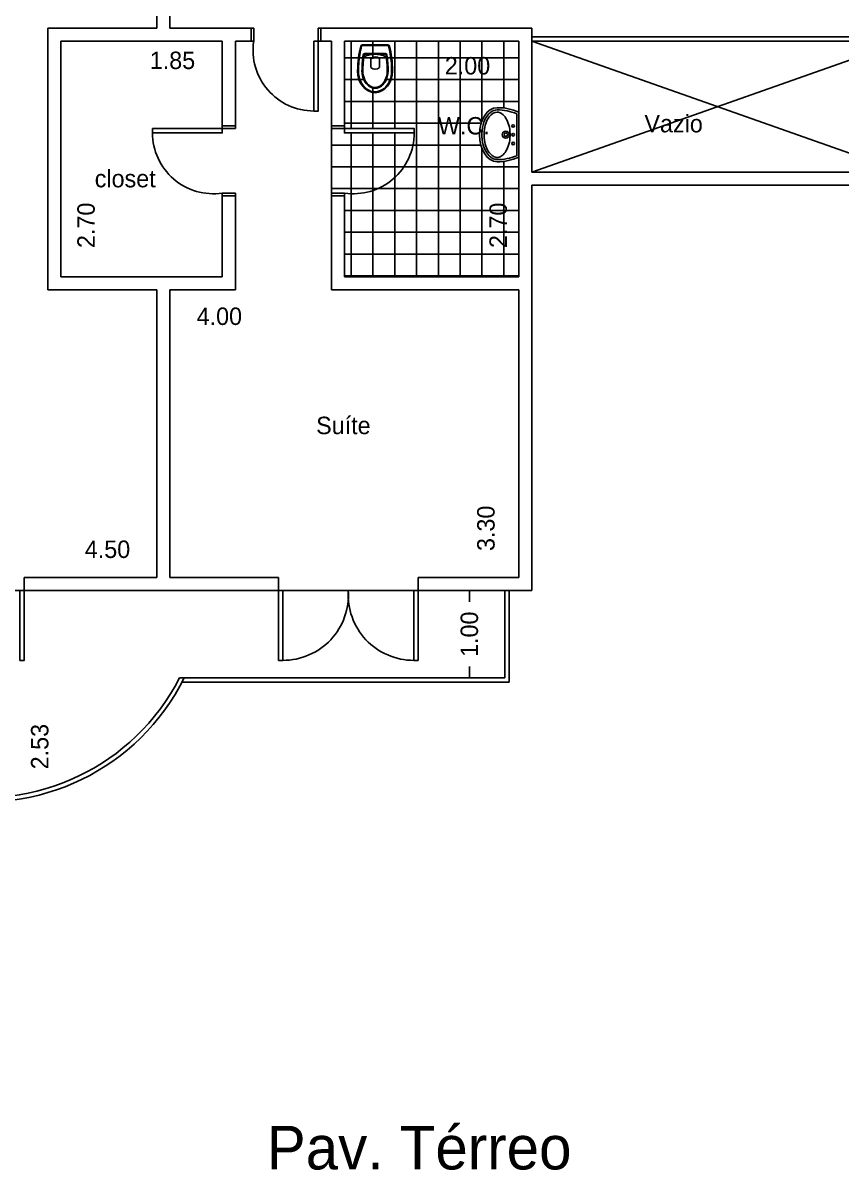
# Model space of a CAD drawing. Extents: x 2 to 41.9, y 0.3 to 42.9.
# Drawn here: x 13.8 to 23.18, y 23.03 to 36.19 of the extents above; entities that cross this region are included whole.
import ezdxf

# ---------------------------------------------------------------- set-up
doc = ezdxf.new("R2010")
doc.units = 0
doc.header["$MEASUREMENT"] = 0
doc.layers.get('0').update_dxf_attribs({"linetype": 'CONTINUOUS'})
doc.layers.get('DEFPOINTS').update_dxf_attribs({"linetype": 'CONTINUOUS'})
for name, color, linetype in [('BLOCO', 5, 'CONTINUOUS'), ('BLOCOS', 5, 'CONTINUOUS'), ('CINZA', 8, 'CONTINUOUS'), ('HACHURA', 1, 'CONTINUOUS'), ('JARDIM', 3, 'CONTINUOUS'), ('PAREDE', 7, 'CONTINUOUS')]:
    doc.layers.add(name, color=color, linetype=linetype)
doc.styles.add('PADRÃO', font='', dxfattribs={"height": 0.2})
doc.styles.get('PADRÃO').set_extended_font_data('AvantGarde Bk BT')
doc.dimstyles.new('PADRÃOS', dxfattribs={"dimtxt": 0.15, "dimasz": 0.1, "dimexe": 1.25, "dimexo": 0.625, "dimgap": 0.1, "dimtad": 0, "dimjust": 1, "dimzin": 1, "dimdsep": 46, "dimtxsty": 'PADRÃO', "dimcen": 2.5, "dimse1": 1, "dimse2": 1, "dimsd1": 1, "dimsd2": 1, "dimclrt": 1, "dimadec": 0, "dimazin": 0, "dimtfac": 1, "dimtdec": 4, "dimtmove": 0, "dimatfit": 3, "dimfxl": 1, "dimtolj": 1, "dimtzin": 0, "dimarcsym": 0})

# ---------------------------------------------------------------- blocks, each defined once
blk = doc.blocks.new('P80E15')
at = {"layer": 'BLOCO', "ltscale": 0.015}
for p, q in [((0.03000000000000114, 0.1500000000000057), (0, 0.1500000000000057)), ((0, 0.1500000000000057), (0, 0)), ((0.03000000000000114, 0.1500000000000057), (0.03000000000000114, 0)), ((0.8000000000000114, 0.1500000000000341), (0.7700000000000102, 0.1500000000000341)), ((0.7700000000000102, 0.1500000000000057), (0.7700000000000102, 0)), ((0.8000000000000114, 0.1500000000000057), (0.8000000000000114, 0)), ((0.03000000000000114, 2.842170943040401e-14), (0, 0)), ((0.8000000000000114, 2.842170943040401e-14), (0.7700000000000102, 5.684341886080801e-14))]:
    blk.add_line(p, q, dxfattribs=at)
at = {"layer": 'BLOCO'}
blk.add_lwpolyline([(0.03000000000000114, 0.1500000000000057), (0.0800000000000125, 0.1500000000000057), (0.0800000000000125, 0.950000000000017), (0.03000000000000114, 0.950000000000017)], close=True, dxfattribs=at)
at = {"layer": 'BLOCO', "ltscale": 0.015}
blk.add_arc((0.0800000000000125, 0.2524375000000134), 0.6975625000000036, 351.555539587714, 90.00000000000041, dxfattribs=at)
blk = doc.blocks.new('P80D15')
at = {"layer": 'BLOCO', "ltscale": 0.015}
for p, q in [((0, 0.1500000000000057), (0, 0)), ((0, 0.1500000000000341), (0.03000000000000114, 0.1500000000000341)), ((0.03000000000000114, 0.1500000000000057), (0.03000000000000114, 0)), ((0.7700000000000102, 0.1500000000000057), (0.7700000000000102, 0)), ((0.7700000000000102, 0.1500000000000057), (0.8000000000000114, 0.1500000000000057)), ((0.8000000000000114, 0.1500000000000057), (0.8000000000000114, 0)), ((0, 2.842170943040401e-14), (0.03000000000000114, 0)), ((0.7699999999999818, 0), (0.8000000000000114, 0))]:
    blk.add_line(p, q, dxfattribs=at)
at = {"layer": 'BLOCO'}
blk.add_lwpolyline([(0.7700000000000102, 0.1500000000000057), (0.7199999999999989, 0.1500000000000057), (0.7199999999999989, 0.950000000000017), (0.7700000000000102, 0.950000000000017)], close=True, dxfattribs=at)
at = {"layer": 'BLOCO', "ltscale": 0.015}
blk.add_arc((0.7199999999999989, 0.2524375000000134), 0.6975625000000036, 89.99999999999959, 188.444460412286, dxfattribs=at)
blk = doc.blocks.new('VASOSAN')
at = {"layer": 'BLOCOS'}
for p, q in [((-0.04999870165021036, 0.1999637913173729), (-0.04999870165021036, 0.300036208682684)), ((0.05000129834978395, 0.2000000000000171), (0.05000129834978395, 0.3000000000000398)), ((-0.1156907586723577, 0.1400000000000148), (0.1156608751354042, 0.1400000000000148)), ((-0.1156899891503542, 0.1500000000000057), (0.1156563640565906, 0.1500000000000057)), ((-0.1449592708755176, 0.04000000000002046), (0.1449618675667352, 0.04000000000002046)), ((-0.144958964094414, 0.05000000000001137), (0.144958964094414, 0.05000000000001137))]:
    blk.add_line(p, q, dxfattribs=at)
for centre, radius, start, end in [((-1.681254687468936e-05, 0.2500000000000284), 0.07072348561596478, 44.98962509969003, 134.9688828081831), ((-0.1156907586724003, 0.1599999999999966), 0.02, 189.3867869031125, 270.0000000001221), ((-0.1156899891503826, 0.1599999999999113), 0.01, 189.3843767903272, 270.0000000002443), ((-1.681254687468936e-05, 0.2500000000000284), 0.07072348561596478, 225.0311171918169, 315.01037490031), ((0.1156563640566048, 0.1599999999999397), 0.01, 269.9999999999185, 350.5758748885445), ((0.1156608751354185, 0.1600000000000534), 0.02, 269.9999999999593, 350.5771305827586), ((-0.1449592708755176, 0.06000000000784667), 0.02, 195.5363314444965, 269.9999999879495), ((-0.1449589640944282, 0.0600000000000307), 0.01, 195.5346797106506, 270), ((0.1449589640941156, 0.06000000000059913), 0.01, 270.0000000017912, 344.483103753554), ((0.1449618675666784, 0.06000000000008754), 0.02, 270.0000000001221, 344.463668535786)]:
    blk.add_arc(centre, radius, start, end, dxfattribs=at)
for centre, major_axis, ratio, start_param, end_param in [((1.298349786793551e-06, 0.3400000000000034), (0, 0.25), 0.8000000000000114, 4.71238898038469, 7.853981633974483), ((1.298349786793551e-06, 0.3400000000000034), (0, 0.5), 0.4000000000000057, 1.570796326794897, 2.178171401941273), ((1.298349786793551e-06, 0.3400000000000034), (0, 0.5), 0.4000000000000057, 4.10501390519934, 4.71238898038469), ((3.162615456631102e-06, 0.2000000000000171), (-0.1315416254084454, 0), 0.380107846735427, 0, 3.141592653589793)]:
    blk.add_ellipse(centre, major_axis=major_axis, ratio=ratio, start_param=start_param, end_param=end_param, dxfattribs=at)
for points, knots in [([(0.1900012983497845, 0.3400000000000034), (0.1900012983497845, 0.3848761319792686), (0.1797393390216371, 0.4296688513161939), (0.1275724019719462, 0.5345347987748141), (0.06728061332151469, 0.5774883381547511), (-0.05557463358574921, 0.5822833263597715), (-0.1176873313140447, 0.5442092108278018), (-0.1772271428546759, 0.4396819034496957), (-0.1899987016502109, 0.3899119131999385), (-0.1899987016502109, 0.3400000000000034)], [4.71238898038469, 4.71238898038469, 4.71238898038469, 4.71238898038469, 5.268704666077937, 5.268704666077937, 6.251971787216637, 6.251971787216637, 7.235238908355337, 7.235238908355337, 7.853981633974483, 7.853981633974483, 7.853981633974483, 7.853981633974483]), ([(0.1500012983497925, 0.3400000000000034), (0.1500012983497925, 0.3788440209133057), (0.1410350669412708, 0.4175642631073231), (0.09785548235792874, 0.5046356523495774), (0.05186252916044509, 0.5365242863162791), (-0.035906470330346, 0.5428969122828846), (-0.08268716521656927, 0.5186239494114204), (-0.136675398657502, 0.4336095243094746), (-0.1499987016502189, 0.3869668551708401), (-0.1499987016502189, 0.3400000000000034)], [4.71238898038469, 4.71238898038469, 4.71238898038469, 4.71238898038469, 5.267303564860582, 5.267303564860582, 6.225165062483076, 6.225165062483076, 7.18302656010557, 7.18302656010557, 7.853981633974483, 7.853981633974483, 7.853981633974483, 7.853981633974483]), ([(0.1400012983497874, 0.3400000000000034), (0.1400012983497874, 0.3772837390730786), (0.1313244408788421, 0.4146147677288923), (0.08614040026922964, 0.5057958350239744), (0.03502463044166859, 0.5349710805647021), (-0.04931088296146413, 0.5246485128546965), (-0.08846614740087944, 0.4978919085569657), (-0.1301770436703151, 0.4186244413023701), (-0.139998701650228, 0.3793231752999873), (-0.139998701650228, 0.3400000000000034)], [4.71238898038469, 4.71238898038469, 4.71238898038469, 4.71238898038469, 5.266984672173268, 5.266984672173268, 6.376176055750425, 6.376176055750425, 7.268653195712185, 7.268653195712185, 7.853981633974483, 7.853981633974483, 7.853981633974483, 7.853981633974483]), ([(-0.1899987016502109, 0.3400000000000034), (-0.1899987016502109, 0.2628456380244302), (-0.1826597402104682, 0.1857481592563204), (-0.1646350625580055, 0.0962993025843275), (-0.1598779088782436, 0.07633152029333701), (-0.1545936493339752, 0.05732178411361133)], [1.570796326794897, 1.570796326794897, 1.570796326794897, 1.570796326794897, 2.037455774227855, 2.037455774227855, 2.178171373096618, 2.178171373096618, 2.178171373096618, 2.178171373096618]), ([(0.1255213970934932, 0.158362586435743), (0.1304959230626253, 0.1883329397418549), (0.1342856674288981, 0.2197754344096836), (0.1388984311594896, 0.280892952358073), (0.1400012983497874, 0.3104504303007616), (0.1400012983497874, 0.3400000000000034)], [4.319424209334854, 4.319424209334854, 4.319424209334854, 4.319424209334854, 4.526146784234752, 4.526146784234752, 4.71238898038469, 4.71238898038469, 4.71238898038469, 4.71238898038469]), ([(0.1353910129756457, 0.1567256052765629), (0.1406375926198677, 0.1883393074453181), (0.1445703338030171, 0.2215366219332111), (0.1489940345178695, 0.2833246268364178), (0.1500012983497925, 0.3116621455754114), (0.1500012983497925, 0.3400000000000034)], [4.319414935773391, 4.319414935773391, 4.319414935773391, 4.319414935773391, 4.53527739023095, 4.53527739023095, 4.71238898038469, 4.71238898038469, 4.71238898038469, 4.71238898038469]), ([(0.1545944801337669, 0.0573247746568768), (0.1714080019636555, 0.1178830224408784), (0.1827947395838834, 0.188231392050767), (0.1891612343353728, 0.2873542333339003), (0.1900012983497845, 0.3136769834079587), (0.1900012983497845, 0.3400000000000034)], [4.105016649121983, 4.105016649121983, 4.105016649121983, 4.105016649121983, 4.553177186481221, 4.553177186481221, 4.71238898038469, 4.71238898038469, 4.71238898038469, 4.71238898038469])]:
    blk.add_open_spline(points, degree=3, knots=knots, dxfattribs=at)
for points in [[(-0.1499987016502189, 0.3400000000000034), (-0.1499987016502189, 0.2771333061211863), (-0.1449377691834997, 0.2142947379843179), (-0.1354229546785177, 0.1567380311504962)], [(-0.1399987016502138, 0.3400000000000034), (-0.1399987016502138, 0.2776703725988909), (-0.1349701841103865, 0.2153313553609451), (-0.1255561557510418, 0.1583694305881238)]]:
    blk.add_open_spline(points, degree=3, dxfattribs=at)
blk = doc.blocks.new('LAVAT')
at = {"layer": 'BLOCOS'}
for p, q in [((-0.2573623180961135, 0), (0.2573623180960993, 0)), ((-0.2410322495695425, 0.02500000000000568), (0.2410322495695283, 0.02500000000000568))]:
    blk.add_line(p, q, dxfattribs=at)
for centre, radius in [((-2.842170943040401e-14, 0.1500000000000057), 0.04), ((-2.842170943040401e-14, 0.1500000000000057), 0.02), ((-0.09999999999999432, 0.06499999999999773), 0.015), ((0, 0.06499999999999773), 0.015), ((0.09999999999999432, 0.06499999999999773), 0.015)]:
    blk.add_circle(centre, radius, dxfattribs=at)
for centre, radius, start, end in [((0.3099999999999739, 0.25), 0.6200000000000045, 180, 203.779994731564), ((0.3099999999999739, 0.25), 0.5951987399818819, 180.0000000000055, 202.2113997706397), ((-0.3099999999999739, 0.25), 0.5951987399818819, 337.7886002293573, 359.9999999999946), ((-0.3099999999999739, 0.25), 0.6200000000000045, 336.2200052684331, 7.016477563892661e-15)]:
    blk.add_arc(centre, radius, start, end, dxfattribs=at)
blk.add_ellipse((-2.842170943040401e-14, 0.25), major_axis=(0.3100000000000023, 0), ratio=0.645161290322576, start_param=0, end_param=3.141592653589793, dxfattribs=at)
for points, knots in [([(0.2849999999999824, 0.2500000000000284), (0.2849999999999682, 0.300317964642403), (0.2452497040517159, 0.3541887687748044), (0.1008916727811169, 0.4227595909021034), (3.167234224576987e-05, 0.4339558931305021), (-0.1743068501371283, 0.3989778962069579), (-0.2442601782461509, 0.3532994974840165), (-0.2803506487652356, 0.2860131679577762), (-0.2851229441039038, 0.2679846562883483), (-0.285198739981908, 0.2499999999999716)], [0, 0, 0, 0, 0.9361481793933827, 0.9361481793933827, 1.872296358786765, 1.872296358786765, 2.808444538180148, 2.808444538180148, 3.13938546545754, 3.13938546545754, 3.13938546545754, 3.13938546545754]), ([(0.2599999999999625, 0.2500000000000284), (0.2599999999999625, 0.2784978981889878), (0.242078010852012, 0.3126567214920613), (0.1643569005752425, 0.3704649949829673), (0.1030052039381815, 0.3920693254798095), (-0.02877373062847255, 0.4037223597623836), (-0.0976825814684048, 0.3936467971219031), (-0.2034406750199054, 0.3477822861136133), (-0.2396263539294523, 0.3143366745038918), (-0.2661732608932681, 0.2526194074667387), (-0.2627272874450739, 0.2240541362115209), (-0.2158391141528142, 0.162032776211305), (-0.168127663237712, 0.1314918993692231), (-0.04805875393354597, 0.09792981637818343), (0.02266607553652022, 0.095757041570522), (0.1477154277714732, 0.1225128520000851), (0.2007272141554637, 0.1503951910720218), (0.2508407150234859, 0.2045307616155014), (0.2599999999999767, 0.2286312563089723), (0.2599999999999625, 0.2500000000000284)], [0, 0, 0, 0, 0.718091798041799, 0.718091798041799, 1.436183596083598, 1.436183596083598, 2.154275394125397, 2.154275394125397, 2.872367192167196, 2.872367192167196, 3.590458990208995, 3.590458990208995, 4.308550788250794, 4.308550788250794, 5.026642586292593, 5.026642586292593, 5.744734384334392, 5.744734384334392, 6.283185307179586, 6.283185307179586, 6.283185307179586, 6.283185307179586])]:
    blk.add_open_spline(points, degree=3, knots=knots, dxfattribs=at)
blk = doc.blocks.new('*D47')
at = {"layer": 'DEFPOINTS', "color": 0, "linetype": 'ByBlock', "ltscale": 0.015}
for p in [(145.673350280589, 149.6900570419524), (147.5233502805891, 149.6900570419524), (145.673350280589, 149.4697467064956)]:
    blk.add_point(p, dxfattribs=at)
at = {"color": 1, "linetype": 'ByBlock', "ltscale": 0.015, "insert": (146.9519903904792, 149.4697467064956), "char_height": 0.2, "attachment_point": 5, "style": 'PADRÃO'}
blk.add_mtext('\\A1;1.85', dxfattribs=at)
blk = doc.blocks.new('*D48')
at = {"layer": 'DEFPOINTS', "color": 0, "linetype": 'ByBlock', "ltscale": 0.015}
for p in [(145.673350280589, 149.6900570419524), (145.96247429005, 149.6900570419524), (145.673350280589, 146.9900570419525)]:
    blk.add_point(p, dxfattribs=at)
at = {"color": 1, "linetype": 'ByBlock', "ltscale": 0.015, "insert": (145.96247429005, 147.5791367122821), "char_height": 0.2, "attachment_point": 5, "rotation": 90, "style": 'PADRÃO'}
blk.add_mtext('\\A1;2.70', dxfattribs=at)
blk = doc.blocks.new('*D49')
at = {"layer": 'DEFPOINTS', "color": 0, "linetype": 'ByBlock', "ltscale": 0.015}
for p in [(148.9233502805891, 149.6900570419525), (150.9233502805891, 149.6900570419525), (148.9233502805891, 149.4074579861356)]:
    blk.add_point(p, dxfattribs=at)
at = {"color": 1, "linetype": 'ByBlock', "ltscale": 0.015, "insert": (150.3342706102594, 149.4074579861356), "char_height": 0.2, "attachment_point": 5, "style": 'PADRÃO'}
blk.add_mtext('\\A1;2.00', dxfattribs=at)
blk = doc.blocks.new('*D50')
at = {"layer": 'DEFPOINTS', "color": 0, "linetype": 'ByBlock', "ltscale": 0.015}
for p in [(150.687038297054, 149.6900570419525), (150.9233502805891, 149.6900570419525), (150.9233502805891, 146.9900570419525)]:
    blk.add_point(p, dxfattribs=at)
at = {"color": 1, "linetype": 'ByBlock', "ltscale": 0.015, "insert": (150.687038297054, 147.5791367122821), "char_height": 0.2, "attachment_point": 5, "rotation": 90, "style": 'PADRÃO'}
blk.add_mtext('\\A1;2.70', dxfattribs=at)
blk = doc.blocks.new('*D52')
at = {"layer": 'DEFPOINTS', "color": 0, "linetype": 'ByBlock', "ltscale": 0.015}
for p in [(142.2733502805891, 143.8630790017961), (142.2733502805891, 143.5400570419524), (146.7733502805891, 143.5400570419525)]:
    blk.add_point(p, dxfattribs=at)
at = {"color": 1, "linetype": 'ByBlock', "ltscale": 0.015, "insert": (146.2072101706989, 143.8630790017961), "char_height": 0.2, "attachment_point": 5, "style": 'PADRÃO'}
blk.add_mtext('\\A1;4.50', dxfattribs=at)
blk = doc.blocks.new('*D53')
at = {"layer": 'DEFPOINTS', "color": 0, "linetype": 'ByBlock', "ltscale": 0.015}
for p in [(146.9233502805891, 146.8400570419524), (150.9233502805891, 146.8400570419524), (150.9233502805891, 146.5350123657395)]:
    blk.add_point(p, dxfattribs=at)
at = {"color": 1, "linetype": 'ByBlock', "ltscale": 0.015, "insert": (147.4894903904792, 146.5350123657395), "char_height": 0.2, "attachment_point": 5, "style": 'PADRÃO'}
blk.add_mtext('\\A1;4.00', dxfattribs=at)
blk = doc.blocks.new('*D54')
at = {"layer": 'DEFPOINTS', "color": 0, "linetype": 'ByBlock', "ltscale": 0.015}
for p in [(150.546728136586, 146.8400570419524), (150.9233502805891, 146.8400570419524), (150.9233502805891, 143.5400570419525)]:
    blk.add_point(p, dxfattribs=at)
at = {"color": 1, "linetype": 'ByBlock', "ltscale": 0.015, "insert": (150.546728136586, 144.1047548441502), "char_height": 0.2, "attachment_point": 5, "rotation": 90, "style": 'PADRÃO'}
blk.add_mtext('\\A1;3.30', dxfattribs=at)
blk = doc.blocks.new('*D56')
at = {"color": 0, "linetype": 'ByBlock', "ltscale": 0.015}
for p, q in [((150.3567077880409, 143.3900570419524), (150.3567077880409, 143.2612795694249)), ((150.3567077880409, 142.3900570419524), (150.3567077880409, 142.5188345144799))]:
    blk.add_line(p, q, dxfattribs=at)
at = {"layer": 'DEFPOINTS', "color": 0, "linetype": 'ByBlock', "ltscale": 0.015}
for p in [(150.7623180204557, 143.3900570419524), (150.3567077880409, 142.3900570419524), (150.7623180204557, 142.3900570419524)]:
    blk.add_point(p, dxfattribs=at)
at = {"color": 1, "linetype": 'ByBlock', "ltscale": 0.015, "insert": (150.3567077880409, 142.8900570419524), "char_height": 0.2, "attachment_point": 5, "rotation": 90, "style": 'PADRÃO'}
blk.add_mtext('\\A1;1.00', dxfattribs=at)
blk = doc.blocks.new('*D57')
at = {"layer": 'DEFPOINTS', "color": 0, "linetype": 'ByBlock', "ltscale": 0.015}
for p in [(145.2524248248934, 143.5400570419525), (145.4313340442069, 143.5400570419525), (144.7835015644614, 141.0146630604422)]:
    blk.add_point(p, dxfattribs=at)
at = {"color": 1, "linetype": 'ByBlock', "ltscale": 0.015, "insert": (145.4313340442069, 141.6014762472554), "char_height": 0.2, "attachment_point": 5, "rotation": 90, "style": 'PADRÃO'}
blk.add_mtext('\\A1;2.53', dxfattribs=at)
blk = doc.blocks.new('TÉRREO')
at = {"layer": 'HACHURA', "ltscale": 0.015, "style": 'PADRÃO'}
blk.add_text('Pav. Térreo', height=0.5, dxfattribs=at).set_placement((-1.919883222733915, -0.2465187923484109))

msp = doc.modelspace()

# ---------------------------------------------------------------- hatches: boundary and pattern name
at = {"layer": 'HACHURA', "ltscale": 0.015}
h = msp.add_hatch(dxfattribs=at)
h.set_pattern_fill('NET', color=256, scale=2, style=0)
h.set_pattern_definition([(0, (-131.4387593750527, -113.7138025247024), (0, 0.25), []), (90, (-131.4387593750527, -113.7138025247024), (-0.25, 1.530757942277972e-17), [])])
edge = h.paths.add_edge_path()
edge.add_line((17.48459090553638, 34.23479286873605), (17.48459090553638, 34.20479286873606))
edge.add_line((17.48459090553638, 34.20479286873606), (17.48459090553632, 33.27625451725007))
edge.add_line((17.48459090553632, 33.27625451725007), (19.48459090553632, 33.27625451725007))
edge.add_line((19.48459090553632, 33.27625451725007), (19.48459090553632, 34.64704616206024))
edge.add_arc((19.23459090553632, 35.21440848016042), 0.6200000000000047, 270.0000000000007, 293.77999473141267, ccw=False)
edge.add_ellipse((19.23459090553632, 34.90440848016041), major_axis=(1.898139848424699e-17, 0.3100000000000023), ratio=0.645161290322576, start_angle=0, end_angle=180, ccw=False)
edge.add_arc((19.23459090553632, 34.59440848016047), 0.6200000000000017, 66.22000526858739, 89.99999999996248, ccw=False)
edge.add_line((19.48459090553632, 35.16177079826064), (19.48459090553632, 35.97625451725006))
edge.add_line((19.48459090553632, 35.97625451725006), (17.48459090553632, 35.97625451725008))
edge.add_line((17.48459090553632, 35.97625451725008), (17.48459090553632, 35.00479286873608))
edge.add_line((17.48459090553632, 35.00479286873608), (17.48459090553633, 34.97479286873607))
edge.add_line((17.48459090553633, 34.97479286873607), (18.28459090553633, 34.9747928687361))
edge.add_line((18.28459090553633, 34.9747928687361), (18.28459090553633, 34.92479286873606))
edge.add_arc((17.58702840553633, 34.92479286873606), 0.6975625000000023, -98.44446041228122, 0, ccw=False)
edge = h.paths.add_edge_path(flags=16)
edge.add_ellipse((17.83594334666435, 35.63625451725008), major_axis=(2.017544388933229e-14, -0.25), ratio=0.8000000000000114, start_angle=270, end_angle=450, ccw=False)
edge.add_ellipse((17.83594334666435, 35.63625451725008), major_axis=(4.035088777866458e-14, -0.5), ratio=0.4000000000000057, start_angle=235.1999716104384, end_angle=270, ccw=False)
edge.add_arc((17.69098277744745, 35.91625451725005), 0.02000000000000036, 90.00000000005087, 168.1772623966623, ccw=False)
edge.add_line((17.69098277744743, 35.93625451725005), (17.98090391588963, 35.93625451725008))
edge.add_arc((17.98090391588745, 35.91625451725008), 0.01999999999999964, 11.822737112243772, 89.99999999377121, ccw=False)
edge.add_ellipse((17.83594334666435, 35.63625451725008), major_axis=(4.035088777866458e-14, -0.5), ratio=0.4000000000000057, start_angle=90, end_angle=124.80002838732861, ccw=False)
edge = h.paths.add_edge_path(flags=0)
edge.add_ellipse((17.83594334666435, 35.63625451725008), major_axis=(2.017544388933229e-14, -0.25), ratio=0.8000000000000114, start_angle=270, end_angle=450, ccw=False)
edge.add_ellipse((17.83594334666435, 35.63625451725008), major_axis=(4.035088777866458e-14, -0.5), ratio=0.4000000000000057, start_angle=235.1999716104384, end_angle=270, ccw=False)
edge.add_arc((17.69098277744745, 35.91625451725005), 0.02000000000000036, 90.00000000005087, 168.1772623966623, ccw=False)
edge.add_line((17.69098277744743, 35.93625451725005), (17.98090391588963, 35.93625451725008))
edge.add_arc((17.98090391588745, 35.91625451725008), 0.01999999999999964, 11.822737112243772, 89.99999999377121, ccw=False)
edge.add_ellipse((17.83594334666435, 35.63625451725008), major_axis=(4.035088777866458e-14, -0.5), ratio=0.4000000000000057, start_angle=90, end_angle=124.80002838732861, ccw=False)
edge = h.paths.add_edge_path(flags=0)
edge.add_spline(control_points=[(17.97594334666437, 35.63625451725008), (17.97594334666437, 35.5969313419501), (17.96612168868447, 35.55763007594771), (17.92441079241502, 35.47836260869312), (17.8852555279756, 35.45160600439539), (17.80092001457248, 35.44128343668538), (17.74980424474492, 35.47045868222611), (17.7046202041353, 35.56163974952119), (17.69594334666436, 35.59897077817701), (17.69594334666434, 35.63625451725008)], knot_values=[4.71238898038469, 4.71238898038469, 4.71238898038469, 4.71238898038469, 5.297717418646988, 5.297717418646988, 6.190194558608748, 6.190194558608748, 7.299385942185904, 7.299385942185904, 7.853981633974483, 7.853981633974483, 7.853981633974483, 7.853981633974483], degree=3, periodic=0)
edge.add_spline(control_points=[(17.69594334666434, 35.63625451725008), (17.69594334666434, 35.66372155320857), (17.69689624043288, 35.69119542200784), (17.69878632243075, 35.71819483129746)], knot_values=[4.539272378325638, 4.539272378325638, 4.539272378325638, 4.539272378325638, 4.71238898038469, 4.71238898038469, 4.71238898038469, 4.71238898038469], degree=3, periodic=0)
edge.add_spline(control_points=[(17.69878632243075, 35.71819483129746), (17.69892962728313, 35.72024190987233), (17.69907831963604, 35.72228626097925), (17.70055785548544, 35.74188959731131), (17.70229003386862, 35.75924000668314), (17.70439985699025, 35.77625451725024)], knot_values=[4.413229619520353, 4.413229619520353, 4.413229619520353, 4.413229619520353, 4.426355213611238, 4.426355213611238, 4.539272378325638, 4.539272378325638, 4.539272378325638, 4.539272378325638], degree=3, periodic=0)
edge.add_spline(control_points=[(17.69878632243075, 35.71819483129745), (17.69892962728313, 35.72024190987232), (17.69907831963604, 35.72228626097925), (17.70165897758523, 35.7564790828404), (17.70544872195151, 35.78792157750823), (17.71042324792063, 35.81789193081434)], knot_values=[4.319424209334853, 4.319424209334853, 4.319424209334853, 4.319424209334853, 4.332549803425772, 4.332549803425772, 4.539272378325671, 4.539272378325671, 4.539272378325671, 4.539272378325671], degree=3, periodic=0)
edge.add_arc((17.7202882809575, 35.81625451725008), 0.009999999999998942, 89.9999999999593, 173.3664629693063, ccw=False)
edge.add_line((17.7202882809575, 35.82625451725008), (17.83594148239871, 35.82625451725008))
edge.add_line((17.83594148239871, 35.82625451725008), (17.83594148239871, 35.82625452124015))
edge.add_ellipse((17.83594148239868, 35.77625451725007), major_axis=(0.1315416254084454, 1.061564273015863e-14), ratio=0.380107846735427, start_angle=89.97711015127248, end_angle=90.02288984869932, ccw=False)
edge.add_line((17.83599403370093, 35.82625451725008), (17.95163463416449, 35.82625451725008))
edge.add_arc((17.95163463416451, 35.81625451725008), 0.009999999999997193, 6.562986448387107, 90.00000000010169, ccw=False)
edge.add_spline(control_points=[(17.96150080076515, 35.81788508666196), (17.96677012376927, 35.78600173459352), (17.97066547179231, 35.75243374627129), (17.9730740852493, 35.71812571137005)], knot_values=[1.743784389132717, 1.743784389132717, 1.743784389132717, 1.743784389132717, 1.963710752573264, 1.963710752573264, 1.963710752573264, 1.963710752573264], degree=3, periodic=0)
edge.add_spline(control_points=[(17.96748310780711, 35.77625451724984), (17.96982174530005, 35.75724058506558), (17.97169249803294, 35.7378048933078), (17.9730740852493, 35.71812571137005)], knot_values=[1.743784389132718, 1.743784389132718, 1.743784389132718, 1.743784389132718, 1.869934748123396, 1.869934748123396, 1.869934748123396, 1.869934748123396], degree=3, periodic=0)
edge.add_spline(control_points=[(17.9730740852493, 35.71812571137005), (17.97496863471727, 35.69113994946622), (17.97594334666434, 35.66369632331), (17.97594334666434, 35.63625451725008)], knot_values=[1.570796326794897, 1.570796326794897, 1.570796326794897, 1.570796326794897, 1.743784389132717, 1.743784389132717, 1.743784389132717, 1.743784389132717], degree=3, periodic=0)
edge = h.paths.add_edge_path(flags=0)
edge.add_ellipse((17.83594148239868, 35.77625451725007), major_axis=(0.1315416254084454, 1.061564273015863e-14), ratio=0.380107846735427, start_angle=89.97711015127246, end_angle=90.0228898486993)
edge.add_ellipse((17.83594148239868, 35.77625451725007), major_axis=(0.1315416254084454, 1.061564273015863e-14), ratio=0.380107846735427, start_angle=90.0228898486993, end_angle=180)
edge.add_ellipse((17.83594148239868, 35.77625451725007), major_axis=(0.1315416254084454, 1.061564273015863e-14), ratio=0.380107846735427, start_angle=0, end_angle=89.97711015127246)
h.paths.add_polyline_path([(17.4845909055363, 34.23479286873606, 0.4580704259902491), (18.28459090553633, 34.92479286873609), (17.48459090553632, 34.92479286873606), (17.48459090553632, 34.97479286873607), (17.33459090553632, 34.97479286873607), (17.33459090553635, 34.23479286873606)])
h.paths.add_polyline_path([(18.55643156487697, 35.84777634055407), (19.23459090553631, 35.84777634055407), (19.23459090553631, 35.53953458231231), (18.55643156487697, 35.53953458231231)], flags=24)
h.paths.add_polyline_path([(19.09415804288037, 33.52625451725008), (19.09415804288037, 34.20441385790942), (19.40239980112213, 34.20441385790942), (19.40239980112213, 33.52625451725008)], flags=24)
h.paths.add_polyline_path([(18.55643156487697, 35.84777634055407), (19.23459090553631, 35.84777634055407), (19.23459090553631, 35.53953458231231), (18.55643156487697, 35.53953458231231)], flags=8)
h.paths.add_polyline_path([(19.09415804288037, 33.52625451725008), (19.09415804288037, 34.20441385790942), (19.40239980112213, 34.20441385790942), (19.40239980112213, 33.52625451725008)], flags=8)
h.paths.add_polyline_path([(18.49972097342908, 34.85092742682333), (19.21222097342908, 34.85092742682333), (19.21222097342908, 35.16287797627388), (18.49972097342908, 35.16287797627388)], flags=24)

# ---------------------------------------------------------------- linework, layer by layer
at = {"layer": 'BLOCO', "ltscale": 0.015}
for p, q in [((16.4142886998757, 36.12625451725), (16.4442886998757, 36.12625451724998)), ((16.4142886998757, 35.97625451725003), (16.4142886998757, 36.12625451725003)), ((16.4442886998757, 35.97625451725003), (16.4442886998757, 36.12625451725003)), ((17.18428869987571, 36.12625451725), (17.21428869987571, 36.12625451725003)), ((17.18428869987571, 35.97625451725003), (17.18428869987571, 36.12625451725003)), ((17.21428869987571, 35.97625451725003), (17.21428869987571, 36.12625451725003)), ((16.4142886998757, 35.97625451725), (16.4442886998757, 35.97625451725)), ((17.18428869987571, 35.97625451725003), (17.21428869987571, 35.97625451725003)), ((16.08459090553632, 35.0047928687361), (16.23459090553632, 35.0047928687361)), ((16.08459090553632, 34.9747928687361), (16.08459090553632, 35.0047928687361)), ((16.23459090553632, 34.97479286873607), (16.23459090553632, 35.0047928687361)), ((17.33459090553634, 34.97479286873607), (17.33459090553632, 35.00479286873608)), ((17.48459090553632, 35.00479286873608), (17.33459090553632, 35.00479286873608)), ((17.48459090553632, 34.97479286873607), (17.48459090553632, 35.00479286873608)), ((16.08459090553632, 34.9747928687361), (16.23459090553632, 34.9747928687361)), ((17.48459090553632, 34.97479286873607), (17.33459090553632, 34.97479286873607)), ((16.08459090553632, 34.23479286873609), (16.23459090553632, 34.23479286873609)), ((16.08459090553629, 34.20479286873609), (16.08459090553629, 34.23479286873609)), ((16.08459090553632, 34.20479286873609), (16.23459090553632, 34.20479286873609)), ((16.23459090553629, 34.20479286873609), (16.23459090553632, 34.23479286873609)), ((17.33459090553637, 34.20479286873606), (17.3345909055364, 34.23479286873606)), ((17.48459090553635, 34.23479286873606), (17.33459090553634, 34.23479286873606)), ((17.48459090553635, 34.20479286873606), (17.33459090553634, 34.20479286873606)), ((17.48459090553638, 34.20479286873606), (17.48459090553638, 34.23479286873606)), ((13.81366544984067, 29.67625451724993), (12.21366544984068, 29.67625451724993)), ((18.32932506604209, 29.67625451724993), (16.72932506604209, 29.67625451724993))]:
    msp.add_line(p, q, dxfattribs=at)
at = {"layer": 'BLOCO'}
for points in [[(17.18428869987571, 35.97625451725003), (17.1342886998757, 35.97625451725003), (17.1342886998757, 35.17625451725002), (17.18428869987571, 35.17625451725002)], [(16.08459090553632, 34.9747928687361), (16.08459090553632, 34.92479286873609), (15.28459090553631, 34.92479286873609), (15.28459090553631, 34.9747928687361)], [(17.48459090553632, 34.97479286873607), (17.48459090553632, 34.92479286873606), (18.28459090553633, 34.92479286873609), (18.28459090553633, 34.9747928687361)], [(13.81366544984067, 29.67625451724993), (13.76366544984066, 29.67625451724993), (13.76366544984066, 28.87625451724992), (13.81366544984067, 28.87625451724992)], [(16.72932506604212, 29.67625451724993), (16.77932506604213, 29.67625451724993), (16.77932506604213, 28.87625451724992), (16.72932506604212, 28.87625451724992)], [(18.32932506604209, 29.67625451724993), (18.27932506604208, 29.67625451724993), (18.27932506604208, 28.87625451724992), (18.32932506604209, 28.87625451724992)]]:
    msp.add_lwpolyline(points, close=True, dxfattribs=at)
at = {"layer": 'BLOCO', "ltscale": 0.015}
for centre, radius, start, end in [((17.1342886998757, 35.87381701725002), 0.6975625000000036, 171.555539587714, 270.0000000000004), ((15.98215340553631, 34.92479286873609), 0.6975625000000036, 179.9999999999996, 278.444460412286), ((17.58702840553633, 34.92479286873606), 0.6975625000000036, 261.5555395877161, 2.442665995363981e-12), ((16.77932506604213, 29.6278170172499), 0.7515624999999773, 269.9999999999997, 3.695220531991928), ((18.27932506604208, 29.6278170172499), 0.7515624999999773, 176.3047794680081, 270.0000000000003)]:
    msp.add_arc(centre, radius, start, end, dxfattribs=at)
at = {"layer": 'BLOCOS'}
for p, q in [((17.98090391588963, 35.93625451725006), (17.69098277744737, 35.93625451725006)), ((17.98090360910854, 35.92625451725007), (17.69098568091971, 35.92625451725007)), ((17.95163540368648, 35.83625451725007), (17.72028376987871, 35.83625451725007)), ((17.95163463416446, 35.82625451725008), (17.72028828095753, 35.82625451725008)), ((17.78594334666434, 35.77625451725007), (17.78594334666434, 35.67625451725004)), ((17.88594334666433, 35.77629072593271), (17.88594334666433, 35.6762183085674)), ((19.45959090553632, 34.6633762305909), (19.45959090553632, 35.14544072972998)), ((19.48459090553632, 34.64704616206433), (19.48459090553632, 35.16177079825653))]:
    msp.add_line(p, q, dxfattribs=at)
for centre, radius in [((19.41959090553632, 35.00440848016044), 0.015), ((19.33459090553632, 34.90440848016041), 0.04), ((19.33459090553632, 34.90440848016041), 0.02), ((19.41959090553632, 34.90440848016044), 0.015), ((19.41959090553632, 34.80440848016045), 0.015)]:
    msp.add_circle(centre, radius, dxfattribs=at)
for centre, radius, start, end in [((17.69098277744743, 35.91625451724997), 0.02, 90.00000000012676, 164.4636685357906), ((17.69098568091999, 35.91625451724946), 0.01, 90.00000000179593, 164.4831037535586), ((17.98090360910854, 35.91625451725005), 0.01, 15.53467971065525, 90.00000000000463), ((17.98090391588963, 35.91625451724224), 0.02, 15.53633144450111, 89.99999998795415), ((17.72028376987868, 35.81625451725003), 0.02, 89.99999999996392, 170.5771305827632), ((17.7202882809575, 35.81625451725014), 0.01, 89.99999999992322, 170.5758748885492), ((17.83596145756101, 35.72625451725006), 0.07072348561596478, 45.03111719182149, 135.0103749003146), ((17.95163463416449, 35.81625451725017), 0.01, 9.384376790331785, 90.0000000002489), ((17.95163540368651, 35.81625451725009), 0.02, 9.386786903117091, 90.00000000012676), ((17.83596145756101, 35.72625451725006), 0.07072348561596478, 224.9896250996947, 314.9688828081878), ((19.23459090553632, 34.59440848016047), 0.6200000000000045, 66.22000526843297, 90.00000000000001), ((19.23459090553632, 34.59440848016047), 0.5951987399818819, 67.78860022935721, 89.99999999999457), ((19.23459090553632, 35.21440848016042), 0.5951987399818819, 270.0000000000055, 292.2113997706397), ((19.23459090553632, 35.21440848016042), 0.6200000000000045, 270, 293.779994731564)]:
    msp.add_arc(centre, radius, start, end, dxfattribs=at)
for centre, major_axis, ratio, start_param, end_param in [((17.83594334666435, 35.63625451725008), (4.035088777866458e-14, -0.5), 0.4000000000000057, 4.10501390519934, 4.71238898038469), ((17.83594334666435, 35.63625451725008), (4.035088777866458e-14, -0.5), 0.4000000000000057, 4.10501390519934, 4.71238898038469), ((17.83594334666435, 35.63625451725008), (4.035088777866458e-14, -0.5), 0.4000000000000057, 1.570796326794897, 2.178171401941273), ((17.83594334666435, 35.63625451725008), (4.035088777866458e-14, -0.5), 0.4000000000000057, 1.570796326794897, 2.178171401941273), ((17.83594148239868, 35.77625451725007), (0.1315416254084454, 1.061564273015863e-14), 0.380107846735427, 0, 3.141592653589793), ((17.83594148239868, 35.77625451725007), (0.1315416254084454, 1.061564273015863e-14), 0.380107846735427, 1.571195830019982, 3.141592653589793), ((17.83594148239868, 35.77625451725007), (0.1315416254084454, 1.061564273015863e-14), 0.380107846735427, 1.570396823569317, 1.571195830019982), ((17.83594148239868, 35.77625451725007), (0.1315416254084454, 1.061564273015863e-14), 0.380107846735427, 0, 1.570396823569317), ((17.83594334666435, 35.63625451725008), (2.017544388933229e-14, -0.25), 0.8000000000000114, 4.71238898038469, 7.853981633974483), ((17.83594334666435, 35.63625451725008), (2.017544388933229e-14, -0.25), 0.8000000000000114, 4.71238898038469, 7.853981633974483), ((19.23459090553632, 34.90440848016041), (1.898139848424699e-17, 0.3100000000000023), 0.645161290322576, 0, 3.141592653589793), ((19.23459090553632, 34.90440848016041), (1.898139848424699e-17, 0.3100000000000023), 0.645161290322576, 0, 3.141592653589793)]:
    msp.add_ellipse(centre, major_axis=major_axis, ratio=ratio, start_param=start_param, end_param=end_param, dxfattribs=at)
for points, knots in [([(17.68135016488034, 35.91892974259321), (17.66453664305047, 35.85837149480921), (17.65314990543024, 35.78802312519929), (17.64678341067875, 35.68890028391615), (17.64594334666435, 35.6625775338421), (17.64594334666435, 35.63625451725005)], [4.105016649121983, 4.105016649121983, 4.105016649121983, 4.105016649121983, 4.553177186481221, 4.553177186481221, 4.71238898038469, 4.71238898038469, 4.71238898038469, 4.71238898038469]), ([(17.68135016488034, 35.91892974259321), (17.66453664305047, 35.85837149480921), (17.65314990543024, 35.78802312519929), (17.64678341067875, 35.68890028391615), (17.64594334666435, 35.6625775338421), (17.64594334666435, 35.63625451725005)], [4.105016649121983, 4.105016649121983, 4.105016649121983, 4.105016649121983, 4.553177186481221, 4.553177186481221, 4.71238898038469, 4.71238898038469, 4.71238898038469, 4.71238898038469]), ([(18.02594334666435, 35.63625451725011), (18.02594334666435, 35.71340887922568), (18.01860438522459, 35.79050635799379), (18.00057970757211, 35.87995521466576), (17.99582255389237, 35.89992299695675), (17.99053829434808, 35.91893273313647)], [1.570796326794897, 1.570796326794897, 1.570796326794897, 1.570796326794897, 2.037455774227855, 2.037455774227855, 2.178171373096618, 2.178171373096618, 2.178171373096618, 2.178171373096618]), ([(18.02594334666435, 35.63625451725011), (18.02594334666435, 35.71340887922568), (18.01860438522459, 35.79050635799379), (18.00057970757211, 35.87995521466576), (17.99582255389237, 35.89992299695675), (17.99053829434808, 35.91893273313647)], [1.570796326794897, 1.570796326794897, 1.570796326794897, 1.570796326794897, 2.037455774227855, 2.037455774227855, 2.178171373096618, 2.178171373096618, 2.178171373096618, 2.178171373096618]), ([(17.70055363203846, 35.81952891197352), (17.69530705239427, 35.78791520980477), (17.69137431121112, 35.75471789531687), (17.68695061049627, 35.69292989041367), (17.68594334666435, 35.66459237167467), (17.68594334666435, 35.63625451725008)], [4.319414935773391, 4.319414935773391, 4.319414935773391, 4.319414935773391, 4.53527739023095, 4.53527739023095, 4.71238898038469, 4.71238898038469, 4.71238898038469, 4.71238898038469]), ([(17.70055363203846, 35.81952891197352), (17.69530705239427, 35.78791520980477), (17.69137431121112, 35.75471789531687), (17.68695061049627, 35.69292989041367), (17.68594334666435, 35.66459237167467), (17.68594334666435, 35.63625451725008)], [4.319414935773391, 4.319414935773391, 4.319414935773391, 4.319414935773391, 4.53527739023095, 4.53527739023095, 4.71238898038469, 4.71238898038469, 4.71238898038469, 4.71238898038469]), ([(17.71042324792063, 35.81789193081434), (17.70544872195151, 35.78792157750823), (17.70165897758523, 35.7564790828404), (17.69704621385463, 35.69536156489201), (17.69594334666434, 35.66580408694932), (17.69594334666434, 35.63625451725008)], [4.319424209334854, 4.319424209334854, 4.319424209334854, 4.319424209334854, 4.526146784234752, 4.526146784234752, 4.71238898038469, 4.71238898038469, 4.71238898038469, 4.71238898038469]), ([(17.70439985699025, 35.77625451725024), (17.70229003386862, 35.75924000668314), (17.70055785548544, 35.74188959731131), (17.69704621385463, 35.69536156489201), (17.69594334666434, 35.66580408694932), (17.69594334666434, 35.63625451725008)], [4.413229619520353, 4.413229619520353, 4.413229619520353, 4.413229619520353, 4.526146784234752, 4.526146784234752, 4.71238898038469, 4.71238898038469, 4.71238898038469, 4.71238898038469]), ([(17.64594334666435, 35.63625451725005), (17.64594334666435, 35.59137838527079), (17.6562053059925, 35.54658566593386), (17.70837224304222, 35.44171971847527), (17.76866403169265, 35.39876617909533), (17.8915192785999, 35.39397119089031), (17.95363197632821, 35.43204530642228), (18.01317178786883, 35.53657261380042), (18.02594334666435, 35.58634260405017), (18.02594334666435, 35.63625451725011)], [4.71238898038469, 4.71238898038469, 4.71238898038469, 4.71238898038469, 5.268704666077937, 5.268704666077937, 6.251971787216637, 6.251971787216637, 7.235238908355337, 7.235238908355337, 7.853981633974483, 7.853981633974483, 7.853981633974483, 7.853981633974483]), ([(17.64594334666435, 35.63625451725005), (17.64594334666435, 35.59137838527079), (17.6562053059925, 35.54658566593386), (17.70837224304222, 35.44171971847527), (17.76866403169265, 35.39876617909533), (17.8915192785999, 35.39397119089031), (17.95363197632821, 35.43204530642228), (18.01317178786883, 35.53657261380042), (18.02594334666435, 35.58634260405017), (18.02594334666435, 35.63625451725011)], [4.71238898038469, 4.71238898038469, 4.71238898038469, 4.71238898038469, 5.268704666077937, 5.268704666077937, 6.251971787216637, 6.251971787216637, 7.235238908355337, 7.235238908355337, 7.853981633974483, 7.853981633974483, 7.853981633974483, 7.853981633974483]), ([(17.68594334666435, 35.63625451725008), (17.68594334666435, 35.59741049633678), (17.69490957807287, 35.55869025414276), (17.73808916265622, 35.47161886490051), (17.78408211585372, 35.4397302309338), (17.8718511153445, 35.4333576049672), (17.91863181023072, 35.45763056783866), (17.97262004367164, 35.54264499294061), (17.98594334666436, 35.58928766207924), (17.98594334666436, 35.63625451725008)], [4.71238898038469, 4.71238898038469, 4.71238898038469, 4.71238898038469, 5.267303564860582, 5.267303564860582, 6.225165062483076, 6.225165062483076, 7.18302656010557, 7.18302656010557, 7.853981633974483, 7.853981633974483, 7.853981633974483, 7.853981633974483]), ([(17.68594334666435, 35.63625451725008), (17.68594334666435, 35.59741049633678), (17.69490957807287, 35.55869025414276), (17.73808916265622, 35.47161886490051), (17.78408211585372, 35.4397302309338), (17.8718511153445, 35.4333576049672), (17.91863181023072, 35.45763056783866), (17.97262004367164, 35.54264499294061), (17.98594334666436, 35.58928766207924), (17.98594334666436, 35.63625451725008)], [4.71238898038469, 4.71238898038469, 4.71238898038469, 4.71238898038469, 5.267303564860582, 5.267303564860582, 6.225165062483076, 6.225165062483076, 7.18302656010557, 7.18302656010557, 7.853981633974483, 7.853981633974483, 7.853981633974483, 7.853981633974483]), ([(17.69594334666434, 35.63625451725008), (17.69594334666436, 35.59897077817701), (17.7046202041353, 35.56163974952119), (17.74980424474492, 35.47045868222611), (17.80092001457248, 35.44128343668538), (17.8852555279756, 35.45160600439539), (17.92441079241502, 35.47836260869312), (17.96612168868447, 35.55763007594771), (17.97594334666437, 35.5969313419501), (17.97594334666437, 35.63625451725008)], [4.71238898038469, 4.71238898038469, 4.71238898038469, 4.71238898038469, 5.266984672173268, 5.266984672173268, 6.376176055750425, 6.376176055750425, 7.268653195712185, 7.268653195712185, 7.853981633974483, 7.853981633974483, 7.853981633974483, 7.853981633974483]), ([(17.69594334666434, 35.63625451725008), (17.69594334666436, 35.59897077817701), (17.7046202041353, 35.56163974952119), (17.74980424474492, 35.47045868222611), (17.80092001457248, 35.44128343668538), (17.8852555279756, 35.45160600439539), (17.92441079241502, 35.47836260869312), (17.96612168868447, 35.55763007594771), (17.97594334666437, 35.5969313419501), (17.97594334666437, 35.63625451725008)], [4.71238898038469, 4.71238898038469, 4.71238898038469, 4.71238898038469, 5.266984672173268, 5.266984672173268, 6.376176055750425, 6.376176055750425, 7.268653195712185, 7.268653195712185, 7.853981633974483, 7.853981633974483, 7.853981633974483, 7.853981633974483]), ([(19.23459090553629, 35.18940848016044), (19.18427294089392, 35.18940848016041), (19.13040213676152, 35.14965818421217), (19.06183131463422, 35.00530015294157), (19.05063501240582, 34.9044401525027), (19.08561300932936, 34.73010163002331), (19.13129140805231, 34.66014830191429), (19.19857773757855, 34.62405783139522), (19.21660624924797, 34.61928553605654), (19.23459090553635, 34.61920974017855)], [0, 0, 0, 0, 0.9361481793933827, 0.9361481793933827, 1.872296358786765, 1.872296358786765, 2.808444538180148, 2.808444538180148, 3.13938546545754, 3.13938546545754, 3.13938546545754, 3.13938546545754]), ([(19.23459090553629, 35.18940848016044), (19.18427294089392, 35.18940848016041), (19.13040213676152, 35.14965818421217), (19.06183131463422, 35.00530015294157), (19.05063501240582, 34.9044401525027), (19.08561300932936, 34.73010163002331), (19.13129140805231, 34.66014830191429), (19.19857773757855, 34.62405783139522), (19.21660624924797, 34.61928553605654), (19.23459090553635, 34.61920974017855)], [0, 0, 0, 0, 0.9361481793933827, 0.9361481793933827, 1.872296358786765, 1.872296358786765, 2.808444538180148, 2.808444538180148, 3.13938546545754, 3.13938546545754, 3.13938546545754, 3.13938546545754]), ([(19.23459090553629, 35.1644084801604), (19.20609300734733, 35.1644084801604), (19.17193418404426, 35.14648649101247), (19.11412591055335, 35.0687653807357), (19.09252158005651, 35.00741368409862), (19.08086854577394, 34.87563474953197), (19.09094410841442, 34.80672589869204), (19.13680861942271, 34.70096780514055), (19.17025423103243, 34.66478212623099), (19.23197149806958, 34.63823521926716), (19.2605367693248, 34.64168119271537), (19.32255812932502, 34.68856936600761), (19.3530990061671, 34.73628081692274), (19.38666108915814, 34.85634972622691), (19.3888338639658, 34.92707455569698), (19.36207805353624, 35.05212390793193), (19.3341957144643, 35.10513569431592), (19.28006014392082, 35.15524919518393), (19.25595964922735, 35.1644084801604), (19.23459090553629, 35.1644084801604)], [0, 0, 0, 0, 0.718091798041799, 0.718091798041799, 1.436183596083598, 1.436183596083598, 2.154275394125397, 2.154275394125397, 2.872367192167196, 2.872367192167196, 3.590458990208995, 3.590458990208995, 4.308550788250794, 4.308550788250794, 5.026642586292593, 5.026642586292593, 5.744734384334392, 5.744734384334392, 6.283185307179586, 6.283185307179586, 6.283185307179586, 6.283185307179586]), ([(19.23459090553629, 35.1644084801604), (19.20609300734733, 35.1644084801604), (19.17193418404426, 35.14648649101247), (19.11412591055335, 35.0687653807357), (19.09252158005651, 35.00741368409862), (19.08086854577394, 34.87563474953197), (19.09094410841442, 34.80672589869204), (19.13680861942271, 34.70096780514055), (19.17025423103243, 34.66478212623099), (19.23197149806958, 34.63823521926716), (19.2605367693248, 34.64168119271537), (19.32255812932502, 34.68856936600761), (19.3530990061671, 34.73628081692274), (19.38666108915814, 34.85634972622691), (19.3888338639658, 34.92707455569698), (19.36207805353624, 35.05212390793193), (19.3341957144643, 35.10513569431592), (19.28006014392082, 35.15524919518393), (19.25595964922735, 35.1644084801604), (19.23459090553629, 35.1644084801604)], [0, 0, 0, 0, 0.718091798041799, 0.718091798041799, 1.436183596083598, 1.436183596083598, 2.154275394125397, 2.154275394125397, 2.872367192167196, 2.872367192167196, 3.590458990208995, 3.590458990208995, 4.308550788250794, 4.308550788250794, 5.026642586292593, 5.026642586292593, 5.744734384334392, 5.744734384334392, 6.283185307179586, 6.283185307179586, 6.283185307179586, 6.283185307179586])]:
    msp.add_open_spline(points, degree=3, knots=knots, dxfattribs=at)
for points in [[(17.71042324792063, 35.81789193081434), (17.7081659354368, 35.80429215204492), (17.70615258275029, 35.79038924288642), (17.70439985699025, 35.77625451725024)], [(17.97594334666434, 35.63625451725008), (17.97594334666434, 35.69858414465119), (17.97091482912452, 35.76092316188914), (17.96150080076515, 35.81788508666196)], [(17.96748310780711, 35.77625451724984), (17.96574464204531, 35.7903888455497), (17.96374762579219, 35.80429011187735), (17.96150080076515, 35.81788508666196)], [(17.98594334666436, 35.63625451725008), (17.98594334666436, 35.6991212111289), (17.98088241419762, 35.76195977926577), (17.97136759969263, 35.81951648609959)], [(17.98594334666436, 35.63625451725008), (17.98594334666436, 35.6991212111289), (17.98088241419762, 35.76195977926577), (17.97136759969263, 35.81951648609959)], [(17.97594334666434, 35.63625451725008), (17.97594334666434, 35.68370807232336), (17.97302868320853, 35.73116706999758), (17.96748310780711, 35.77625451724984)]]:
    msp.add_open_spline(points, degree=3, dxfattribs=at)
at = {"layer": 'CINZA', "ltscale": 0.015}
for p, q in [((23.8845909055363, 35.97625451725), (19.63459090553633, 34.47625451725008)), ((19.63459090553633, 35.97625451725006), (23.88459090553627, 34.47625451725)), ((19.32355864540293, 29.67625451724999), (19.32355864540293, 28.67625451724999)), ((19.37355864540294, 29.67625451724999), (19.37355864540294, 28.62625451724998)), ((15.5931004264003, 28.67625451724999), (19.32355864540293, 28.67625451724999)), ((15.62348178839736, 28.62625451724998), (19.37355864540294, 28.62625451724998))]:
    msp.add_line(p, q, dxfattribs=at)
for radius, end in [(2.575393981510206, 333.4784987874245), (2.525393981510206, 332.9109677460209)]:
    msp.add_arc((13.34474218940866, 29.82625451725002), radius, 183.4051829008924, end, dxfattribs=at)
at = {"layer": 'HACHURA', "ltscale": 0.015}
msp.add_line((17.33459090553632, 34.97479286873607), (17.33459090553634, 34.23479286873606), dxfattribs=at)
at = {"layer": 'PAREDE', "ltscale": 0.015}
for p, q in [((15.33459090553632, 36.12625451725003), (15.33459090553632, 36.26385250033618)), ((15.48459090553632, 36.12625451725003), (15.48459090553632, 36.26385250033618)), ((14.08459090553632, 36.12625451725003), (14.08459090553632, 33.12625451725006)), ((15.33459090553632, 36.12625451725003), (14.08459090553632, 36.12625451725003)), ((16.4142886998757, 36.12625451725003), (15.48459090553632, 36.12625451725003)), ((16.4142886998757, 35.97625451725006), (16.4142886998757, 36.12625451725003)), ((19.63459090553633, 36.12625451725003), (17.21428869987571, 36.12625451725003)), ((17.21428869987571, 35.97625451725006), (17.21428869987571, 36.12625451725003)), ((19.63459090553633, 34.47625451725008), (19.63459090553633, 36.12625451725006)), ((14.23459090553629, 35.97625451725), (14.23459090553629, 33.27625451725007)), ((16.08459090553632, 35.97625451725003), (14.23459090553629, 35.97625451725)), ((16.08459090553632, 35.00479286873608), (16.08459090553632, 35.97625451725006)), ((16.23459090553632, 35.00479286873608), (16.23459090553632, 35.97625451725006)), ((16.4142886998757, 35.97625451725008), (16.23459090553629, 35.97625451725006)), ((17.33459090553632, 35.97625451725003), (17.21428869987571, 35.97625451725006)), ((17.33459090553634, 35.00479286873608), (17.33459090553632, 35.97625451725006)), ((19.48459090553632, 35.97625451725006), (17.48459090553632, 35.97625451725008)), ((17.48459090553632, 35.00479286873608), (17.48459090553632, 35.97625451725006)), ((19.48459090553632, 33.27625451725007), (19.48459090553632, 35.97625451725006)), ((23.8845909055363, 36.02625451725001), (19.63459090553633, 36.02625451725007)), ((23.8845909055363, 35.97625451725), (19.63459090553633, 35.97625451725006)), ((16.08459090553632, 35.00479286873608), (16.23459090553632, 35.00479286873608)), ((17.33459090553632, 35.00479286873608), (17.48459090553632, 35.00479286873608)), ((23.88459090553627, 34.47625451725), (19.6345909055363, 34.47625451725006)), ((16.08459090553632, 33.27625451725007), (16.08459090553632, 34.20479286873606)), ((16.08459090553632, 34.20479286873606), (16.23459090553632, 34.20479286873606)), ((16.23459090553632, 33.12625451725003), (16.23459090553632, 34.20479286873609)), ((17.33459090553632, 33.12625451725003), (17.33459090553634, 34.20479286873609)), ((17.33459090553632, 34.20479286873606), (17.48459090553632, 34.20479286873606)), ((17.48459090553632, 33.27625451725007), (17.48459090553632, 34.20479286873606)), ((19.63459090553633, 29.67625451724999), (19.63459090553633, 34.32625451725005)), ((23.88459090553627, 34.32625451724999), (19.6345909055363, 34.32625451725005)), ((16.08459090553632, 33.27625451725007), (14.23459090553629, 33.27625451725007)), ((19.48459090553632, 33.27625451725007), (17.48459090553632, 33.27625451725007)), ((15.33459090553629, 33.12625451725003), (14.08459090553632, 33.12625451725003)), ((15.33459090553632, 29.82625451725002), (15.33459090553632, 33.12625451725006)), ((15.48459090553632, 29.82625451725002), (15.48459090553632, 33.12625451725003)), ((16.23459090553632, 33.12625451725003), (15.48459090553635, 33.12625451725003)), ((19.48459090553635, 33.12625451725003), (17.33459090553632, 33.12625451725003)), ((19.48459090553635, 29.82625451725005), (19.48459090553632, 33.12625451725003)), ((13.81366544984064, 29.82625451725005), (13.81366544984064, 29.67625451724999)), ((13.81366544984064, 29.82625451725002), (15.33459090553632, 29.82625451725005)), ((15.48459090553632, 29.82625451725002), (16.72932506604209, 29.82625451725002)), ((16.72932506604209, 29.82625451725002), (16.72932506604209, 29.67625451724996)), ((18.32932506604209, 29.82625451725002), (18.32932506604209, 29.67625451724996)), ((18.32932506604209, 29.82625451725005), (19.48459090553635, 29.82625451725005)), ((13.81366544984064, 29.67625451724996), (16.72932506604209, 29.67625451724999)), ((18.32932506604209, 29.67625451724999), (19.63459090553633, 29.67625451724999))]:
    msp.add_line(p, q, dxfattribs=at)

# ---------------------------------------------------------------- block references
at = {"layer": 'BLOCO', "ltscale": 0.015}
for name, p, rotation in [('P80E15', (17.21428869987571, 36.12625451725003), 180), ('P80D15', (16.23459090553632, 34.20479286873609), 90), ('P80E15', (17.33459090553632, 35.00479286873608), 270.000000000002)]:
    msp.add_blockref(name, p, dxfattribs=dict(at, rotation=rotation))
at = {"layer": 'HACHURA', "ltscale": 0.015}
for name, p, rotation in [('VASOSAN', (17.83594464501411, 35.97625451725008), 180.0000000000046), ('LAVAT', (19.48459090553632, 34.90440848016044), 90)]:
    msp.add_blockref(name, p, dxfattribs=dict(at, rotation=rotation))
at = {"layer": 'JARDIM', "ltscale": 0.015}
msp.add_blockref('TÉRREO', (18.51485076426806, 23.28554667834109), dxfattribs=at)

# ---------------------------------------------------------------- texts
at = {"color": 1, "linetype": 'ByBlock', "ltscale": 0.015, "char_height": 0.2, "attachment_point": 5, "style": 'PADRÃO'}
for s, insert in [('\\A1;1.85', (15.51323101542641, 35.75594418179321)), ('\\A1;2.00', (18.89551123520664, 35.6936554614332)), ('\\A1;4.00', (16.05073101542646, 32.82120984103707))]:
    msp.add_mtext(s, dxfattribs=dict(at, insert=insert))
at = {"color": 1, "linetype": 'ByBlock', "ltscale": 0.015, "char_height": 0.2, "attachment_point": 5, "rotation": 90, "style": 'PADRÃO'}
for s, insert in [('\\A1;2.70', (14.52371491499727, 33.86533418757975)), ('\\A1;2.70', (19.24827892200125, 33.86533418757975)), ('\\A1;3.30', (19.10796876153324, 30.39095231944785))]:
    msp.add_mtext(s, dxfattribs=dict(at, insert=insert))
at = {"layer": 'HACHURA', "ltscale": 0.015, "style": 'PADRÃO'}
for s, p in [('Vazio', (20.92410316891974, 34.93137649256184)), ('W.C.', (18.55597097342908, 34.9069027015486)), ('closet', (14.62214658525764, 34.30109060928609)), ('Suíte', (17.16043566785359, 31.47069529574898))]:
    msp.add_text(s, height=0.2, dxfattribs=at).set_placement(p)

# ---------------------------------------------------------------- dimensions: what is measured, and where the dimension line sits
at = {"layer": 'HACHURA', "ltscale": 0.015}
for base, p1, p2, picture, middle in [((14.23459090553629, 35.75594418179321), (16.08459090553632, 35.97625451725003), (14.23459090553629, 35.97625451725), '*D47', (15.51323101542641, 35.75594418179321)), ((17.48459090553632, 35.6936554614332), (19.48459090553632, 35.97625451725006), (17.48459090553632, 35.97625451725006), '*D49', (18.89551123520664, 35.6936554614332)), ((19.48459090553635, 32.82120984103707), (15.48459090553635, 33.12625451725003), (19.48459090553635, 33.12625451725003), '*D53', (16.05073101542646, 32.82120984103707)), ((10.83459090553632, 30.14927647709365), (15.33459090553632, 29.82625451725005), (10.83459090553632, 29.82625451725002), '*D52', (14.7684507956462, 30.14927647709365))]:
    dim = msp.add_linear_dim(base=base, p1=p1, p2=p2, dimstyle='PADRÃOS', dxfattribs=at)
    dim.commit()
    dim.dimension.update_dxf_attribs({"geometry": picture, "text_midpoint": middle, "insert": (-131.4387593750527, -113.7138025247024)})
for base, p1, p2, picture, middle in [((14.52371491499727, 35.97625451725), (14.23459090553629, 33.27625451725007), (14.23459090553629, 35.97625451725), '*D48', (14.52371491499727, 33.86533418757975)), ((19.24827892200125, 35.97625451725006), (19.48459090553632, 33.27625451725007), (19.48459090553632, 35.97625451725006), '*D50', (19.24827892200125, 33.86533418757975)), ((19.10796876153324, 33.12625451725003), (19.48459090553635, 29.82625451725005), (19.48459090553632, 33.12625451725003), '*D54', (19.10796876153324, 30.39095231944785)), ((13.99257466915412, 29.82625451725005), (13.34474218940866, 27.30086053573982), (13.81366544984064, 29.82625451725005), '*D57', (13.99257466915412, 27.88767372255299)), ((18.91794841298818, 28.67625451724999), (19.32355864540293, 29.67625451724999), (19.32355864540293, 28.67625451724999), '*D56', (18.91794841298818, 29.17625451724999))]:
    dim = msp.add_linear_dim(base=base, p1=p1, p2=p2, angle=90, dimstyle='PADRÃOS', dxfattribs=at)
    dim.commit()
    dim.dimension.update_dxf_attribs({"geometry": picture, "text_midpoint": middle, "insert": (-131.4387593750527, -113.7138025247024)})

doc.saveas('drawing.dxf')
